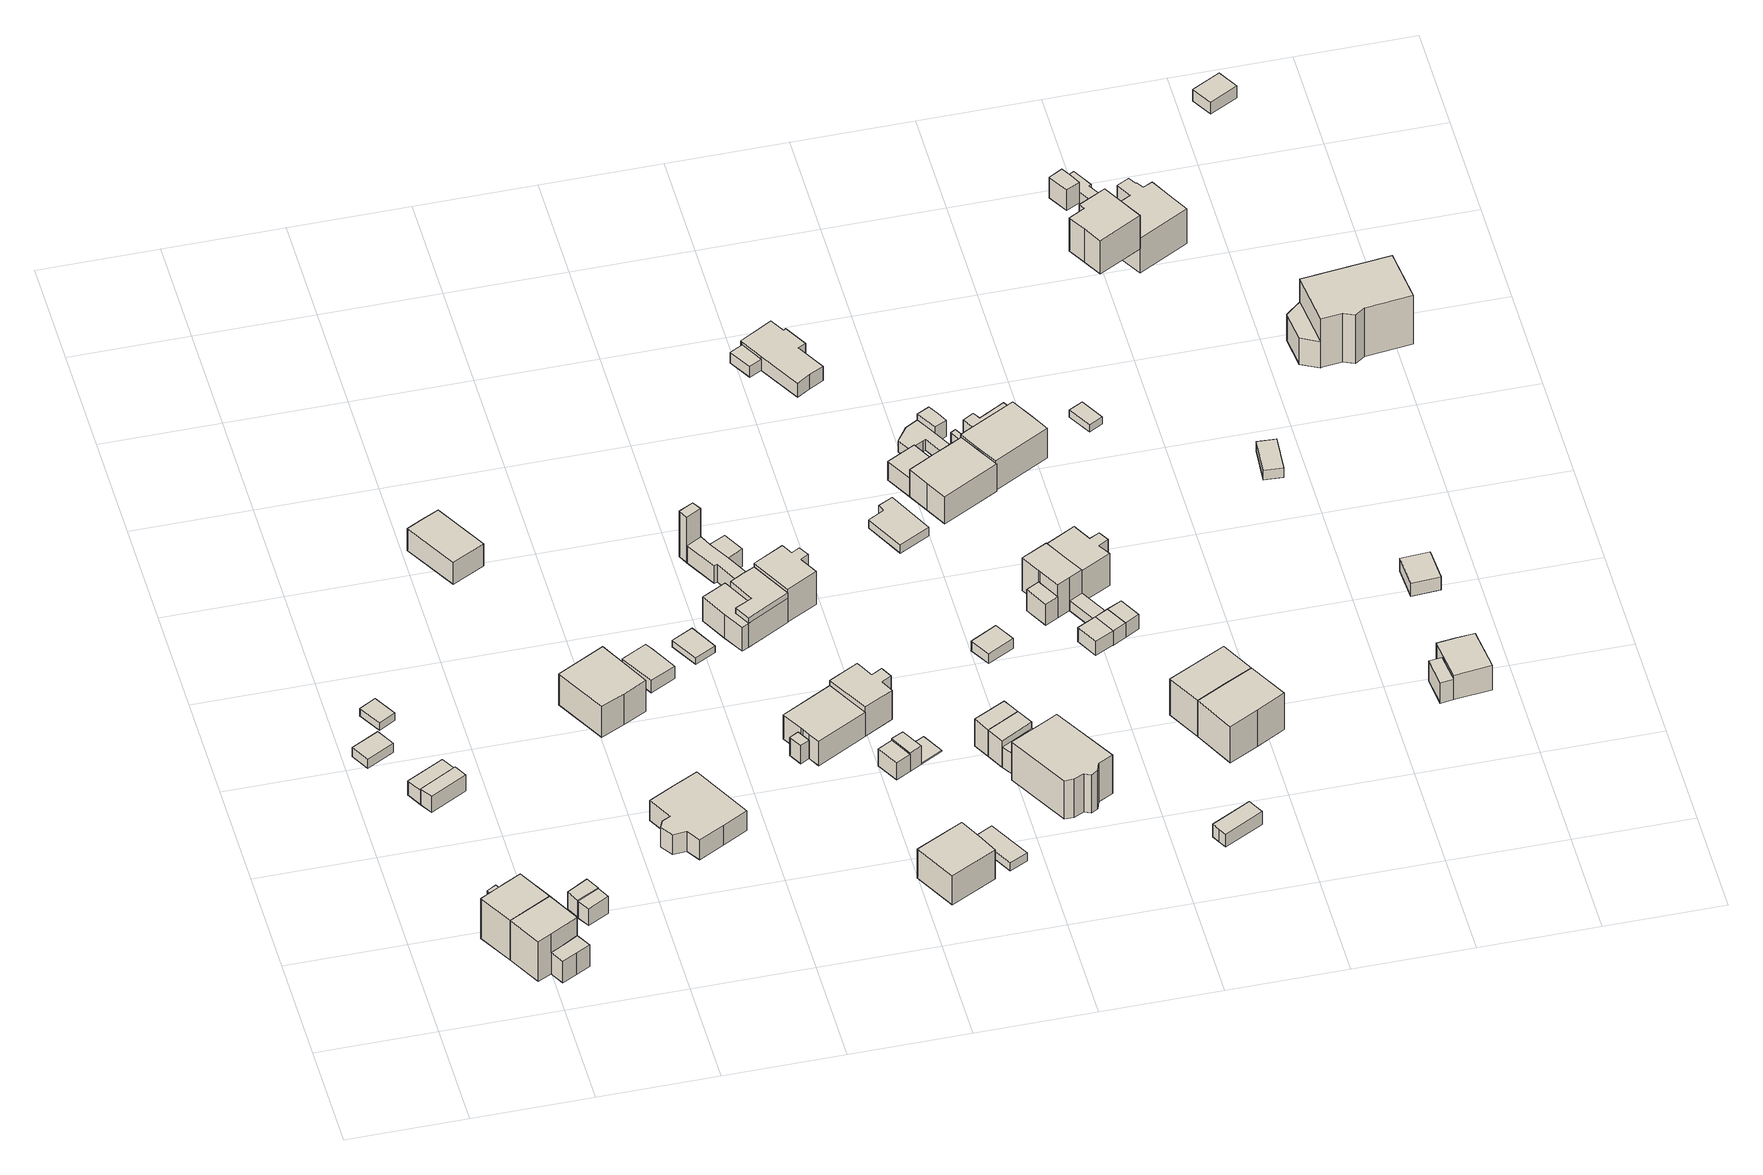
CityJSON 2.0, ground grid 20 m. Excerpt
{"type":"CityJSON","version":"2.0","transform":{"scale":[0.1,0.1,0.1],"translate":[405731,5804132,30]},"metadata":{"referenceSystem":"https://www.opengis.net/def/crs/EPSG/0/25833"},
"CityObjects":{
"building1":{"type":"Building","attributes":{"Gemeindeschluessel":"11000009","function":"31001_1010"},"address":[{"country":"Germany","locality":"Berlin","thoroughfareNumber":"16","thoroughfareName":"Grünauer Weg"}],"children":["building1-1","building1-2"]},
"building1-1":{"type":"BuildingPart","attributes":{"BezugspunktDach":"2200","measuredHeight":10.13,"storeysAboveGround":2},"parents":["building1"],"geometry":[{"type":"MultiSurface","lod":"1","boundaries":[[[0,1,2,3,4,5,6]],[[7,8,9,10,11,12,13]],[[7,13,6,5]],[[14,15,5,4]],[[9,8,4,3]],[[10,9,3,2]],[[11,10,2,1]],[[12,11,1,0]],[[13,12,0,6]],[[8,7,15,14]]]}]},
"building1-2":{"type":"BuildingPart","attributes":{"BezugspunktDach":"2200","measuredHeight":6.96,"storeysAboveGround":2},"parents":["building1"],"geometry":[{"type":"MultiSurface","lod":"1","boundaries":[[[15,14,16,17]],[[18,8,7,19]],[[18,19,17,16]],[[8,18,16,14]],[[19,7,15,17]],[[20,7,8,14,15]]]}]},
"building2":{"type":"Building","attributes":{"Gemeindeschluessel":"11000009","function":"31001_1010"},"address":[{"country":"Germany","locality":"Berlin","thoroughfareNumber":"15","thoroughfareName":"Grünauer Weg"}],"children":["building2-1","building2-2"]},
"building2-1":{"type":"BuildingPart","attributes":{"BezugspunktDach":"2200","measuredHeight":10.13,"storeysAboveGround":2},"parents":["building2"],"geometry":[{"type":"MultiSurface","lod":"1","boundaries":[[[21,22,23,2,0]],[[10,24,25,26,12]],[[10,12,0,2]],[[24,10,2,23]],[[27,28,29,25,24,23,22],[24,29,28,30]],[[26,25,22,21]],[[12,26,21,0]],[[25,29,28,27]],[[28,29,24,30]]]}]},
"building2-2":{"type":"BuildingPart","attributes":{"BezugspunktDach":"2200","measuredHeight":5.3,"storeysAboveGround":2},"parents":["building2"],"geometry":[{"type":"Solid","lod":"1","boundaries":[[[[31,32,33,30,28,27]],[[29,24,34,35,36,25]],[[34,24,30,33]],[[35,34,33,32]],[[36,35,32,31]],[[25,36,31,27]],[[29,25,27,28]],[[24,29,28,30]]]]}]},
"building3":{"type":"Building","attributes":{"Gemeindeschluessel":"11000009","BezugspunktDach":"2200","function":"31001_2000","measuredHeight":1.9,"storeysAboveGround":1},"address":[{"country":"Germany","locality":"Berlin","thoroughfareNumber":"18 (3)","thoroughfareName":"Grünauer Weg"}],"geometry":[{"type":"Solid","lod":"1","boundaries":[[[[37,38,39,40]],[[41,42,43,44]],[[41,44,40,39]],[[42,41,39,38]],[[43,42,38,37]],[[44,43,37,40]]]]}]},
"building4":{"type":"Building","attributes":{"Gemeindeschluessel":"11000009","BezugspunktDach":"2200","function":"31001_2000","measuredHeight":3.5,"storeysAboveGround":1},"address":[{"country":"Germany","locality":"Berlin","thoroughfareNumber":"18 (2)","thoroughfareName":"Grünauer Weg"}],"geometry":[{"type":"Solid","lod":"1","boundaries":[[[[45,46,47,48]],[[49,50,51,52]],[[49,52,48,47]],[[50,49,47,46]],[[51,50,46,45]],[[52,51,45,48]]]]}]},
"building5":{"type":"Building","attributes":{"Gemeindeschluessel":"11000009","BezugspunktDach":"2200","function":"31001_2000","measuredHeight":4.53,"storeysAboveGround":1},"address":[{"country":"Germany","locality":"Berlin","thoroughfareNumber":"17 (1)","thoroughfareName":"Grünauer Weg"}],"geometry":[{"type":"Solid","lod":"1","boundaries":[[[[53,54,55,56]],[[50,57,58,51]],[[50,51,56,55]],[[57,50,55,54]],[[58,57,54,53]],[[51,58,53,56]]]]}]},
"building6":{"type":"Building","attributes":{"Gemeindeschluessel":"11000009","BezugspunktDach":"2200","function":"31001_2000","measuredHeight":1.69,"storeysAboveGround":1},"address":[{"country":"Germany","locality":"Berlin","thoroughfareNumber":"19 (2)","thoroughfareName":"Grünauer Weg"}],"geometry":[{"type":"Solid","lod":"1","boundaries":[[[[59,60,61,62]],[[63,64,65,66]],[[63,66,62,61]],[[64,63,61,60]],[[65,64,60,59]],[[66,65,59,62]]]]}]},
"building7":{"type":"Building","attributes":{"Gemeindeschluessel":"11000009","BezugspunktDach":"2200","function":"31001_2000","measuredHeight":4.82,"storeysAboveGround":1},"address":[{"country":"Germany","locality":"Berlin","thoroughfareNumber":"16 (1)","thoroughfareName":"Grünauer Weg"}],"geometry":[{"type":"Solid","lod":"1","boundaries":[[[[67,68,69,70]],[[71,72,73,74]],[[71,74,70,69]],[[72,71,69,68]],[[73,72,68,67]],[[74,73,67,70]]]]}]},
"building8":{"type":"Building","attributes":{"Gemeindeschluessel":"11000009","BezugspunktDach":"2200","function":"31001_2000","measuredHeight":4.68,"storeysAboveGround":1},"address":[{"country":"Germany","locality":"Berlin","thoroughfareNumber":"15 (1)","thoroughfareName":"Grünauer Weg"}],"geometry":[{"type":"Solid","lod":"1","boundaries":[[[[75,76,77,78]],[[79,80,81,82]],[[79,82,78,77]],[[80,79,77,76]],[[81,80,76,75]],[[82,81,75,78]]]]}]},
"building9":{"type":"Building","attributes":{"Gemeindeschluessel":"11000009","BezugspunktDach":"2200","function":"31001_1010","measuredHeight":5.63,"storeysAboveGround":1},"address":[{"country":"Germany","locality":"Berlin","thoroughfareNumber":"20 (2)","thoroughfareName":"Grünauer Weg"}],"geometry":[{"type":"Solid","lod":"1","boundaries":[[[[83,84,85,86,87]],[[88,89,90,91,92]],[[88,92,87,86]],[[89,88,86,85]],[[90,89,85,84]],[[91,90,84,83]],[[92,91,83,87]]]]}]},
"building10":{"type":"Building","attributes":{"Gemeindeschluessel":"11000009","BezugspunktDach":"2200","function":"31001_1010","measuredHeight":7.52,"storeysAboveGround":1},"address":[{"country":"Germany","locality":"Berlin","thoroughfareNumber":"1","thoroughfareName":"Fliederweg"}],"geometry":[{"type":"Solid","lod":"1","boundaries":[[[[93,94,95,96,97,98,99,100,101,102,103]],[[104,105,106,107,108,109,110,111,112,113,114]],[[104,114,103,102]],[[105,104,102,101]],[[106,105,101,100]],[[107,106,100,99]],[[108,107,99,98]],[[109,108,98,97]],[[110,109,97,96]],[[111,110,96,95]],[[112,111,95,94]],[[113,112,94,93]],[[114,113,93,103]]]]}]},
"building11":{"type":"Building","attributes":{"Gemeindeschluessel":"11000009","BezugspunktDach":"2200","function":"31001_1010","measuredHeight":8.74,"storeysAboveGround":1},"address":[{"country":"Germany","locality":"Berlin","thoroughfareNumber":"11","thoroughfareName":"Fliederweg"}],"geometry":[{"type":"Solid","lod":"1","boundaries":[[[[115,116,117,118,119]],[[120,121,122,123,124]],[[120,124,119,118]],[[121,120,118,117]],[[122,121,117,116]],[[123,122,116,115]],[[124,123,115,119]]]]}]},
"building12":{"type":"Building","attributes":{"Gemeindeschluessel":"11000009","BezugspunktDach":"2200","function":"31001_2463","measuredHeight":2.56,"storeysAboveGround":1},"address":[{"country":"Germany","locality":"Berlin","thoroughfareNumber":"11 (1)","thoroughfareName":"Fliederweg"}],"geometry":[{"type":"Solid","lod":"1","boundaries":[[[[125,126,127,128,129]],[[130,131,132,133,134]],[[130,134,129,128]],[[131,130,128,127]],[[132,131,127,126]],[[133,132,126,125]],[[134,133,125,129]]]]}]},
"building13":{"type":"Building","attributes":{"Gemeindeschluessel":"11000009","BezugspunktDach":"2200","function":"31001_2000","measuredHeight":1.45,"storeysAboveGround":1},"address":[{"country":"Germany","locality":"Berlin","thoroughfareNumber":"10 (2)","thoroughfareName":"Fliederweg"}],"geometry":[{"type":"Solid","lod":"1","boundaries":[[[[135,136,137,138]],[[139,140,141,142]],[[139,142,138,137]],[[140,139,137,136]],[[141,140,136,135]],[[142,141,135,138]]]]}]},
"building14":{"type":"Building","attributes":{"Gemeindeschluessel":"11000009","BezugspunktDach":"2200","function":"51009_1610","measuredHeight":3.87,"storeysAboveGround":0},"address":[{"country":"Germany","locality":"Berlin"}],"geometry":[{"type":"Solid","lod":"1","boundaries":[[[[143,144,145,146]],[[147,148,149,150]],[[147,150,146,145]],[[148,147,145,144]],[[149,148,144,143]],[[150,149,143,146]]]]}]},
"building15":{"type":"Building","attributes":{"Gemeindeschluessel":"11000009","BezugspunktDach":"2200","function":"31001_1010","measuredHeight":6.54,"storeysAboveGround":1},"address":[{"country":"Germany","locality":"Berlin","thoroughfareNumber":"1A","thoroughfareName":"Fliederweg"}],"geometry":[{"type":"Solid","lod":"1","boundaries":[[[[151,152,153,154,155,156,157,158]],[[159,160,161,162,148,163,164,165]],[[159,165,158,157]],[[160,159,157,156]],[[161,160,156,155]],[[162,161,155,154]],[[148,162,154,153]],[[163,148,153,152]],[[164,163,152,151]],[[165,164,151,158]]]]}]},
"building16":{"type":"Building","attributes":{"Gemeindeschluessel":"11000009","BezugspunktDach":"2200","function":"31001_1010","measuredHeight":8.5,"storeysAboveGround":1},"address":[{"country":"Germany","locality":"Berlin","thoroughfareNumber":"1B","thoroughfareName":"Fliederweg"}],"geometry":[{"type":"Solid","lod":"1","boundaries":[[[[166,167,168,169,170]],[[171,172,173,174,175]],[[171,175,170,169]],[[172,171,169,168]],[[173,172,168,167]],[[174,173,167,166]],[[175,174,166,170]]]]}]},
"building17":{"type":"Building","attributes":{"Gemeindeschluessel":"11000009","BezugspunktDach":"2200","function":"51009_1610","measuredHeight":8.78,"storeysAboveGround":0},"address":[{"country":"Germany","locality":"Berlin"}],"geometry":[{"type":"Solid","lod":"1","boundaries":[[[[176,177,178,179,180,181,182,183,184,185]],[[186,187,188,189,190,191,192,193,194,195]],[[186,195,185,184]],[[187,186,184,183]],[[188,187,183,182]],[[189,188,182,181]],[[190,189,181,180]],[[191,190,180,179]],[[192,191,179,178]],[[193,192,178,177]],[[194,193,177,176]],[[195,194,176,185]]]]}]},
"building18":{"type":"Building","attributes":{"Gemeindeschluessel":"11000009","BezugspunktDach":"2200","function":"51009_1610","measuredHeight":9.67,"storeysAboveGround":0},"address":[{"country":"Germany","locality":"Berlin"}],"geometry":[{"type":"Solid","lod":"1","boundaries":[[[[196,197,198,199]],[[200,201,202,203]],[[200,203,199,198]],[[201,200,198,197]],[[202,201,197,196]],[[203,202,196,199]]]]}]},
"building19":{"type":"Building","attributes":{"Gemeindeschluessel":"11000009","BezugspunktDach":"2200","function":"31001_2000","measuredHeight":3.7,"storeysAboveGround":1},"address":[{"country":"Germany","locality":"Berlin","thoroughfareNumber":"10 (1)","thoroughfareName":"Fliederweg"}],"geometry":[{"type":"Solid","lod":"1","boundaries":[[[[204,205,206,207,208,209,210,211]],[[201,212,213,214,215,216,217,202]],[[201,202,211,210]],[[212,201,210,209]],[[213,212,209,208]],[[214,213,208,207]],[[215,214,207,206]],[[216,215,206,205]],[[217,216,205,204]],[[202,217,204,211]]]]}]},
"building20":{"type":"Building","attributes":{"Gemeindeschluessel":"11000009","BezugspunktDach":"2200","function":"31001_1010","measuredHeight":9.62,"storeysAboveGround":1},"address":[{"country":"Germany","locality":"Berlin","thoroughfareNumber":"10","thoroughfareName":"Fliederweg"}],"geometry":[{"type":"Solid","lod":"1","boundaries":[[[[218,219,220,221,222,223,224]],[[225,226,227,228,229,230,231]],[[225,231,224,223]],[[226,225,223,222]],[[227,226,222,221]],[[228,227,221,220]],[[229,228,220,219]],[[230,229,219,218]],[[231,230,218,224]]]]}]},
"building21":{"type":"Building","attributes":{"Gemeindeschluessel":"11000009","BezugspunktDach":"2200","function":"31001_2000","measuredHeight":4.81,"storeysAboveGround":1},"address":[{"country":"Germany","locality":"Berlin","thoroughfareNumber":"1A (1)","thoroughfareName":"Fliederweg"}],"geometry":[{"type":"Solid","lod":"1","boundaries":[[[[232,233,234,235]],[[236,237,238,239]],[[236,239,235,234]],[[237,236,234,233]],[[238,237,233,232]],[[239,238,232,235]]]]}]},
"building22":{"type":"Building","attributes":{"Gemeindeschluessel":"11000009","BezugspunktDach":"2200","function":"31001_2000","measuredHeight":3.65,"storeysAboveGround":1},"address":[{"country":"Germany","locality":"Berlin","thoroughfareNumber":"9 (1)","thoroughfareName":"Fliederweg"}],"geometry":[{"type":"Solid","lod":"1","boundaries":[[[[208,240,241,209]],[[242,243,213,212]],[[242,212,209,241]],[[243,242,241,240]],[[213,243,240,208]],[[212,213,208,209]]]]}]},
"building23":{"type":"Building","attributes":{"Gemeindeschluessel":"11000009","BezugspunktDach":"2200","function":"31001_1010","measuredHeight":9.64,"storeysAboveGround":2},"address":[{"country":"Germany","locality":"Berlin","thoroughfareNumber":"2","thoroughfareName":"Fliederweg"}],"geometry":[{"type":"Solid","lod":"1","boundaries":[[[[244,245,246,247,248,249,250,251]],[[252,253,254,255,256,257,258,259]],[[252,259,251,250]],[[253,252,250,249]],[[254,253,249,248]],[[255,254,248,247]],[[256,255,247,246]],[[257,256,246,245]],[[258,257,245,244]],[[259,258,244,251]]]]}]},
"building24":{"type":"Building","attributes":{"Gemeindeschluessel":"11000009","BezugspunktDach":"2200","function":"31001_2000","measuredHeight":3.97,"storeysAboveGround":1},"address":[{"country":"Germany","locality":"Berlin","thoroughfareNumber":"2 (2)","thoroughfareName":"Fliederweg"}],"geometry":[{"type":"Solid","lod":"1","boundaries":[[[[260,261,262,263]],[[264,265,237,236]],[[264,236,263,262]],[[265,264,262,261]],[[237,265,261,260]],[[236,237,260,263]]]]}]},
"building25":{"type":"Building","attributes":{"Gemeindeschluessel":"11000009","BezugspunktDach":"2200","function":"31001_1010","measuredHeight":9.83,"storeysAboveGround":1},"address":[{"country":"Germany","locality":"Berlin","thoroughfareNumber":"9","thoroughfareName":"Fliederweg"}],"geometry":[{"type":"Solid","lod":"1","boundaries":[[[[266,267,268,269,270,271,272,273]],[[274,275,276,277,278,279,229,228]],[[274,228,273,272]],[[275,274,272,271]],[[276,275,271,270]],[[277,276,270,269]],[[278,277,269,268]],[[279,278,268,267]],[[229,279,267,266]],[[228,229,266,273]]]]}]},
"building26":{"type":"Building","attributes":{"Gemeindeschluessel":"11000009","BezugspunktDach":"2200","function":"31001_2000","measuredHeight":1.71,"storeysAboveGround":1},"address":[{"country":"Germany","locality":"Berlin","thoroughfareNumber":"1B (1)","thoroughfareName":"Fliederweg"}],"geometry":[{"type":"Solid","lod":"1","boundaries":[[[[280,281,282,283]],[[284,285,286,287]],[[284,287,283,282]],[[285,284,282,281]],[[286,285,281,280]],[[287,286,280,283]]]]}]},
"building27":{"type":"Building","attributes":{"Gemeindeschluessel":"11000009","BezugspunktDach":"2200","function":"51009_1610","measuredHeight":0.15,"storeysAboveGround":0},"address":[{"country":"Germany","locality":"Berlin"}],"geometry":[{"type":"Solid","lod":"1","boundaries":[[[[288,289,290,291]],[[292,293,265,264]],[[292,264,291,290]],[[293,292,290,289]],[[265,293,289,288]],[[264,265,288,291]]]]}]},
"building28":{"type":"Building","attributes":{"Gemeindeschluessel":"11000009","BezugspunktDach":"2200","function":"31001_2463","measuredHeight":6.9,"storeysAboveGround":1},"address":[{"country":"Germany","locality":"Berlin","thoroughfareNumber":"2 (1)","thoroughfareName":"Fliederweg"}],"geometry":[{"type":"Solid","lod":"1","boundaries":[[[[294,295,296,297,298]],[[299,300,301,302,303]],[[299,303,298,297]],[[300,299,297,296]],[[301,300,296,295]],[[302,301,295,294]],[[303,302,294,298]]]]}]},
"building29":{"type":"Building","attributes":{"Gemeindeschluessel":"11000009","BezugspunktDach":"2200","function":"31001_2463","measuredHeight":6.97,"storeysAboveGround":1},"address":[{"country":"Germany","locality":"Berlin","thoroughfareNumber":"2A (1)","thoroughfareName":"Fliederweg"}],"geometry":[{"type":"Solid","lod":"1","boundaries":[[[[304,305,295,306,294]],[[307,301,308,309,302]],[[307,302,294,306]],[[301,307,306,295]],[[308,301,295,305]],[[309,308,305,304]],[[302,309,304,294]]]]}]},
"building30":{"type":"Building","attributes":{"Gemeindeschluessel":"11000009","BezugspunktDach":"2200","function":"51009_1610","measuredHeight":4.47,"storeysAboveGround":0},"address":[{"country":"Germany","locality":"Berlin"}],"geometry":[{"type":"Solid","lod":"1","boundaries":[[[[310,311,312,313]],[[308,314,315,309]],[[308,309,313,312]],[[314,308,312,311]],[[315,314,311,310]],[[309,315,310,313]]]]}]},
"building31":{"type":"Building","attributes":{"Gemeindeschluessel":"11000009","BezugspunktDach":"2200","function":"31001_1010","measuredHeight":8.27,"storeysAboveGround":2},"address":[{"country":"Germany","locality":"Berlin","thoroughfareNumber":"2A","thoroughfareName":"Fliederweg"}],"geometry":[{"type":"Solid","lod":"1","boundaries":[[[[316,317,318,319,320,321,322,323,324,325,326]],[[327,328,329,330,331,332,333,334,335,336,337]],[[327,337,326,325]],[[328,327,325,324]],[[329,328,324,323]],[[330,329,323,322]],[[331,330,322,321]],[[332,331,321,320]],[[333,332,320,319]],[[334,333,319,318]],[[335,334,318,317]],[[336,335,317,316]],[[337,336,316,326]]]]}]},
"building32":{"type":"Building","attributes":{"Gemeindeschluessel":"11000009","BezugspunktDach":"2200","function":"51009_1610","measuredHeight":2.79,"storeysAboveGround":0},"address":[{"country":"Germany","locality":"Berlin"}],"geometry":[{"type":"Solid","lod":"1","boundaries":[[[[338,339,340,341]],[[342,343,344,345]],[[342,345,341,340]],[[343,342,340,339]],[[344,343,339,338]],[[345,344,338,341]]]]}]},
"building33":{"type":"Building","attributes":{"Gemeindeschluessel":"11000009","BezugspunktDach":"2200","function":"31001_2000","measuredHeight":2.13,"storeysAboveGround":1},"address":[{"country":"Germany","locality":"Berlin","thoroughfareNumber":"3 (2)","thoroughfareName":"Fliederweg"}],"geometry":[{"type":"Solid","lod":"1","boundaries":[[[[346,347,348,349]],[[350,351,352,353]],[[350,353,349,348]],[[351,350,348,347]],[[352,351,347,346]],[[353,352,346,349]]]]}]},
"building34":{"type":"Building","attributes":{"Gemeindeschluessel":"11000009","BezugspunktDach":"2200","function":"31001_2463","measuredHeight":1.78,"storeysAboveGround":1},"address":[{"country":"Germany","locality":"Berlin","thoroughfareNumber":"8 (2)","thoroughfareName":"Fliederweg"}],"geometry":[{"type":"Solid","lod":"1","boundaries":[[[[354,355,356,357,358,359]],[[360,361,362,363,364,365]],[[360,365,359,358]],[[361,360,358,357]],[[362,361,357,356]],[[363,362,356,355]],[[364,363,355,354]],[[365,364,354,359]]]]}]},
"building35":{"type":"Building","attributes":{"Gemeindeschluessel":"11000009","BezugspunktDach":"2200","function":"31001_1310","measuredHeight":3.41,"storeysAboveGround":1},"address":[{"country":"Germany","locality":"Berlin","thoroughfareNumber":"8 (3)","thoroughfareName":"Fliederweg"}],"geometry":[{"type":"Solid","lod":"1","boundaries":[[[[366,367,368,369,370,371,372,373,374,375,376,377]],[[378,379,380,381,382,383,384,385,386,387,388,389]],[[378,389,377,376]],[[379,378,376,375]],[[380,379,375,374]],[[381,380,374,373]],[[382,381,373,372]],[[383,382,372,371]],[[384,383,371,370]],[[385,384,370,369]],[[386,385,369,368]],[[387,386,368,367]],[[388,387,367,366]],[[389,388,366,377]]]]}]},
"building36":{"type":"Building","attributes":{"Gemeindeschluessel":"11000009","BezugspunktDach":"2200","function":"31001_2000","measuredHeight":5.27,"storeysAboveGround":1},"address":[{"country":"Germany","locality":"Berlin","thoroughfareNumber":"3 (1)","thoroughfareName":"Fliederweg"}],"geometry":[{"type":"Solid","lod":"1","boundaries":[[[[390,391,392,393]],[[394,395,396,397]],[[394,397,393,392]],[[395,394,392,391]],[[396,395,391,390]],[[397,396,390,393]]]]}]},
"building37":{"type":"Building","attributes":{"Gemeindeschluessel":"11000009","function":"31001_1010"},"address":[{"country":"Germany","locality":"Berlin","thoroughfareNumber":"8","thoroughfareName":"Fliederweg"}],"children":["building37-1","building37-2"]},
"building37-1":{"type":"BuildingPart","attributes":{"BezugspunktDach":"2200","measuredHeight":7.62,"storeysAboveGround":1},"parents":["building37"],"geometry":[{"type":"MultiSurface","lod":"1","boundaries":[[[398,399,400,401,402,403,404,405,406]],[[407,408,409,410,411,412,413,414,415]],[[416,417,406,405]],[[408,407,405,404]],[[409,408,404,403]],[[410,409,403,402]],[[411,410,402,401]],[[412,411,401,400]],[[413,412,400,399]],[[414,413,399,398]],[[415,414,398,406]],[[407,415,417,416]]]}]},
"building37-2":{"type":"BuildingPart","attributes":{"BezugspunktDach":"2200","measuredHeight":3.98,"storeysAboveGround":1},"parents":["building37"],"geometry":[{"type":"Solid","lod":"1","boundaries":[[[[417,416,418,419]],[[420,407,415,421]],[[420,421,419,418]],[[407,420,418,416]],[[421,415,417,419]],[[416,417,415,407]]]]}]},
"building38":{"type":"Building","attributes":{"Gemeindeschluessel":"11000009","BezugspunktDach":"2200","function":"31001_1312","measuredHeight":3.2,"storeysAboveGround":1},"address":[{"country":"Germany","locality":"Berlin","thoroughfareNumber":"107","thoroughfareName":"Grünauer Weg"}],"geometry":[{"type":"Solid","lod":"1","boundaries":[[[[422,423,424,425,426,427]],[[428,429,430,431,432,433]],[[428,433,427,426]],[[429,428,426,425]],[[430,429,425,424]],[[431,430,424,423]],[[432,431,423,422]],[[433,432,422,427]]]]}]},
"building39":{"type":"Building","attributes":{"Gemeindeschluessel":"11000009","BezugspunktDach":"2200","function":"31001_2000","measuredHeight":2.28,"storeysAboveGround":1},"address":[{"country":"Germany","locality":"Berlin","thoroughfareNumber":"8 (1)","thoroughfareName":"Fliederweg"}],"geometry":[{"type":"Solid","lod":"1","boundaries":[[[[434,435,436,437,438,439,440,441,442,443,444]],[[445,446,447,448,449,450,451,452,453,454,455]],[[445,455,444,443]],[[446,445,443,442]],[[447,446,442,441]],[[448,447,441,440]],[[449,448,440,439]],[[450,449,439,438]],[[451,450,438,437]],[[452,451,437,436]],[[453,452,436,435]],[[454,453,435,434]],[[455,454,434,444]]]]}]},
"building40":{"type":"Building","attributes":{"Gemeindeschluessel":"11000009","BezugspunktDach":"2200","function":"31001_1010","measuredHeight":8.4,"storeysAboveGround":1},"address":[{"country":"Germany","locality":"Berlin","thoroughfareNumber":"3","thoroughfareName":"Fliederweg"}],"geometry":[{"type":"Solid","lod":"1","boundaries":[[[[456,457,458,459,460,461,462,463]],[[464,465,466,467,395,468,394,469]],[[464,469,463,462]],[[465,464,462,461]],[[466,465,461,460]],[[467,466,460,459]],[[395,467,459,458]],[[468,395,458,457]],[[394,468,457,456]],[[469,394,456,463]]]]}]},
"building41":{"type":"Building","attributes":{"Gemeindeschluessel":"11000009","BezugspunktDach":"2200","function":"51009_1610","measuredHeight":2.99,"storeysAboveGround":0},"address":[{"country":"Germany","locality":"Berlin"}],"geometry":[{"type":"Solid","lod":"1","boundaries":[[[[470,471,472,473]],[[474,475,476,477]],[[474,477,473,472]],[[475,474,472,471]],[[476,475,471,470]],[[477,476,470,473]]]]}]},
"building42":{"type":"Building","attributes":{"Gemeindeschluessel":"11000009","BezugspunktDach":"2200","function":"31001_2000","measuredHeight":4.13,"storeysAboveGround":1},"address":[{"country":"Germany","locality":"Berlin","thoroughfareNumber":"7 (2)","thoroughfareName":"Fliederweg"}],"geometry":[{"type":"Solid","lod":"1","boundaries":[[[[478,479,480,481,482]],[[483,484,485,486,487]],[[483,487,482,481]],[[484,483,481,480]],[[485,484,480,479]],[[486,485,479,478]],[[487,486,478,482]]]]}]},
"building43":{"type":"Building","attributes":{"Gemeindeschluessel":"11000009","BezugspunktDach":"2200","function":"51009_1610","measuredHeight":3.27,"storeysAboveGround":0},"address":[{"country":"Germany","locality":"Berlin"}],"geometry":[{"type":"Solid","lod":"1","boundaries":[[[[488,489,490,491]],[[492,493,494,495]],[[492,495,491,490]],[[493,492,490,489]],[[494,493,489,488]],[[495,494,488,491]]]]}]},
"building44":{"type":"Building","attributes":{"Gemeindeschluessel":"11000009","BezugspunktDach":"2200","function":"31001_2000","measuredHeight":4.98,"storeysAboveGround":1},"address":[{"country":"Germany","locality":"Berlin","thoroughfareNumber":"7 (1)","thoroughfareName":"Fliederweg"}],"geometry":[{"type":"Solid","lod":"1","boundaries":[[[[496,497,498,499]],[[500,501,449,448]],[[500,448,499,498]],[[501,500,498,497]],[[449,501,497,496]],[[448,449,496,499]]]]}]},
"building45":{"type":"Building","attributes":{"Gemeindeschluessel":"11000009","BezugspunktDach":"2200","function":"31001_2000","measuredHeight":3.06,"storeysAboveGround":1},"address":[{"country":"Germany","locality":"Berlin","thoroughfareNumber":"3 (3)","thoroughfareName":"Fliederweg"}],"geometry":[{"type":"Solid","lod":"1","boundaries":[[[[471,502,503,472]],[[504,505,506,507]],[[504,507,472,503]],[[505,504,503,502]],[[506,505,502,471]],[[507,506,471,472]]]]}]},
"building46":{"type":"Building","attributes":{"Gemeindeschluessel":"11000009","BezugspunktDach":"2200","function":"31001_1010","measuredHeight":9.6,"storeysAboveGround":1},"address":[{"country":"Germany","locality":"Berlin","thoroughfareNumber":"3C","thoroughfareName":"Fliederweg"}],"geometry":[{"type":"Solid","lod":"1","boundaries":[[[[508,509,510,511,512,513,514,515]],[[516,517,518,519,520,521,466,464]],[[516,464,515,514]],[[517,516,514,513]],[[518,517,513,512]],[[519,518,512,511]],[[520,519,511,510]],[[521,520,510,509]],[[466,521,509,508]],[[464,466,508,515]]]]}]},
"building47":{"type":"Building","attributes":{"Gemeindeschluessel":"11000009","BezugspunktDach":"2200","function":"31001_2000","measuredHeight":3.08,"storeysAboveGround":1},"address":[{"country":"Germany","locality":"Berlin","thoroughfareNumber":"4 (1)","thoroughfareName":"Fliederweg"}],"geometry":[{"type":"Solid","lod":"1","boundaries":[[[[502,522,523,503]],[[524,525,505,504]],[[524,504,503,523]],[[525,524,523,522]],[[505,525,522,502]],[[504,505,502,503]]]]}]},
"building48":{"type":"Building","attributes":{"Gemeindeschluessel":"11000009","BezugspunktDach":"2200","function":"31001_1010","measuredHeight":10.96,"storeysAboveGround":2},"address":[{"country":"Germany","locality":"Berlin","thoroughfareNumber":"3A","thoroughfareName":"Fliederweg"}],"geometry":[{"type":"Solid","lod":"1","boundaries":[[[[526,527,528,529,530]],[[531,532,533,534,535]],[[531,535,530,529]],[[532,531,529,528]],[[533,532,528,527]],[[534,533,527,526]],[[535,534,526,530]]]]}]},
"building49":{"type":"Building","attributes":{"Gemeindeschluessel":"11000009","function":"31001_1010"},"address":[{"country":"Germany","locality":"Berlin","thoroughfareNumber":"7","thoroughfareName":"Fliederweg"}],"children":["building49-1","building49-2"]},
"building49-1":{"type":"BuildingPart","attributes":{"BezugspunktDach":"2200","measuredHeight":7.97,"storeysAboveGround":1},"parents":["building49"],"geometry":[{"type":"Solid","lod":"1","boundaries":[[[[536,537,538,539,540,541,542,543,544]],[[545,546,547,548,549,411,550,409,551]],[[545,551,544,543]],[[546,545,543,542]],[[547,546,542,541],[547,552,553,546]],[[548,547,541,540]],[[549,548,540,539]],[[411,549,539,538]],[[550,411,538,537]],[[409,550,537,536]],[[551,409,536,544]],[[552,547,546,553]]]]}]},
"building49-2":{"type":"BuildingPart","attributes":{"BezugspunktDach":"2200","measuredHeight":4.6,"storeysAboveGround":1},"parents":["building49"],"geometry":[{"type":"Solid","lod":"1","boundaries":[[[[553,552,554,555,556,557]],[[558,559,560,547,546,561]],[[558,561,557,556]],[[559,558,556,555]],[[560,559,555,554]],[[547,560,554,552]],[[561,546,553,557]],[[546,547,552,553]]]]}]},
"building50":{"type":"Building","attributes":{"Gemeindeschluessel":"11000009","BezugspunktDach":"2200","function":"31001_1010","measuredHeight":11.02,"storeysAboveGround":2},"address":[{"country":"Germany","locality":"Berlin","thoroughfareNumber":"3B","thoroughfareName":"Fliederweg"}],"geometry":[{"type":"Solid","lod":"1","boundaries":[[[[562,563,564,528,526]],[[532,565,566,567,534]],[[532,534,526,528]],[[565,532,528,564]],[[566,565,564,563]],[[567,566,563,562]],[[534,567,562,526]]]]}]},
"building51":{"type":"Building","attributes":{"Gemeindeschluessel":"11000009","BezugspunktDach":"2200","function":"31001_2000","measuredHeight":1.49,"storeysAboveGround":1},"address":[{"country":"Germany","locality":"Berlin","thoroughfareNumber":"7 (3)","thoroughfareName":"Fliederweg"}],"geometry":[{"type":"Solid","lod":"1","boundaries":[[[[568,569,570,571]],[[572,573,574,575]],[[572,575,571,570]],[[573,572,570,569]],[[574,573,569,568]],[[575,574,568,571]]]]}]},
"building52":{"type":"Building","attributes":{"Gemeindeschluessel":"11000009","BezugspunktDach":"2200","function":"31001_2000","measuredHeight":1.96,"storeysAboveGround":1},"address":[{"country":"Germany","locality":"Berlin","thoroughfareNumber":"2 (1)","thoroughfareName":"Elstergrund"}],"geometry":[{"type":"Solid","lod":"1","boundaries":[[[[576,577,578,579]],[[580,581,582,583]],[[580,583,579,578]],[[581,580,578,577]],[[582,581,577,576]],[[583,582,576,579]]]]}]},
"building53":{"type":"Building","attributes":{"Gemeindeschluessel":"11000009","function":"31001_1010"},"address":[{"country":"Germany","locality":"Berlin","thoroughfareNumber":"4B","thoroughfareName":"Elstergrund"}],"children":["building53-1","building53-2"]},
"building53-1":{"type":"BuildingPart","attributes":{"BezugspunktDach":"2200","measuredHeight":6.07,"storeysAboveGround":1},"parents":["building53"],"geometry":[{"type":"Solid","lod":"1","boundaries":[[[[584,585,586,587,588]],[[589,590,591,592,593]],[[589,593,588,587]],[[590,589,587,586]],[[591,590,586,585]],[[592,591,585,584]],[[593,592,584,588],[594,595,596,592]],[[595,594,592,596]]]]}]},
"building53-2":{"type":"BuildingPart","attributes":{"BezugspunktDach":"2200","measuredHeight":4.34,"storeysAboveGround":1},"parents":["building53"],"geometry":[{"type":"Solid","lod":"1","boundaries":[[[[597,596,595,598]],[[594,592,599,600]],[[594,600,598,595]],[[599,592,596,597]],[[600,599,597,598]],[[594,595,596,592]]]]}]},
"building54":{"type":"Building","attributes":{"Gemeindeschluessel":"11000009","BezugspunktDach":"2200","function":"31001_1010","measuredHeight":9.06,"storeysAboveGround":1},"address":[{"country":"Germany","locality":"Berlin","thoroughfareNumber":"6","thoroughfareName":"Fliederweg"}],"geometry":[{"type":"Solid","lod":"1","boundaries":[[[[601,602,603,604,605,606,607,608]],[[609,610,611,612,613,614,615,616]],[[609,616,608,607]],[[610,609,607,606]],[[611,610,606,605]],[[612,611,605,604]],[[613,612,604,603]],[[614,613,603,602]],[[615,614,602,601]],[[616,615,601,608]]]]}]},
"building55":{"type":"Building","attributes":{"Gemeindeschluessel":"11000009","BezugspunktDach":"2200","function":"31001_2000","measuredHeight":6.32,"storeysAboveGround":1},"address":[{"country":"Germany","locality":"Berlin","thoroughfareNumber":"6 (1)","thoroughfareName":"Fliederweg"}],"geometry":[{"type":"Solid","lod":"1","boundaries":[[[[617,618,619,620,621]],[[622,623,624,625,626]],[[622,626,621,620]],[[623,622,620,619]],[[624,623,619,618]],[[625,624,618,617]],[[626,625,617,621]]]]}]},
"building56":{"type":"Building","attributes":{"Gemeindeschluessel":"11000009","BezugspunktDach":"2200","function":"31001_2000","measuredHeight":2.33,"storeysAboveGround":1},"address":[{"country":"Germany","locality":"Berlin","thoroughfareNumber":"5 (1)","thoroughfareName":"Fliederweg"}],"geometry":[{"type":"Solid","lod":"1","boundaries":[[[[627,628,629,630,631,632,633]],[[634,635,636,637,638,624,622]],[[634,622,633,632]],[[635,634,632,631]],[[636,635,631,630]],[[637,636,630,629]],[[638,637,629,628]],[[624,638,628,627]],[[622,624,627,633]]]]}]},
"building57":{"type":"Building","attributes":{"Gemeindeschluessel":"11000009","BezugspunktDach":"2200","function":"31001_1010","measuredHeight":2.69,"storeysAboveGround":1},"address":[{"country":"Germany","locality":"Berlin","thoroughfareNumber":"4A","thoroughfareName":"Elstergrund"}],"geometry":[{"type":"Solid","lod":"1","boundaries":[[[[639,640,641,642]],[[643,644,645,646]],[[643,646,642,641]],[[644,643,641,640]],[[645,644,640,639]],[[646,645,639,642]]]]}]},
"building58":{"type":"Building","attributes":{"Gemeindeschluessel":"11000009","BezugspunktDach":"2200","function":"31001_1010","measuredHeight":14.73,"storeysAboveGround":1},"address":[{"country":"Germany","locality":"Berlin","thoroughfareNumber":"5","thoroughfareName":"Fliederweg"}],"geometry":[{"type":"Solid","lod":"1","boundaries":[[[[647,648,649,650,651,652,653,654,655,656,657,658,659]],[[660,661,662,663,664,665,666,667,668,669,670,671,672]],[[660,672,659,658]],[[661,660,658,657]],[[662,661,657,656]],[[663,662,656,655]],[[664,663,655,654]],[[665,664,654,653]],[[666,665,653,652]],[[667,666,652,651]],[[668,667,651,650]],[[669,668,650,649]],[[670,669,649,648]],[[671,670,648,647]],[[672,671,647,659]]]]}]},
"building59":{"type":"Building","attributes":{"Gemeindeschluessel":"11000009","function":"31001_1010"},"address":[{"country":"Germany","locality":"Berlin","thoroughfareNumber":"4A, 4B","thoroughfareName":"Fliederweg"}],"children":["building59-1","building59-2"]},
"building59-1":{"type":"BuildingPart","attributes":{"BezugspunktDach":"2200","measuredHeight":11.35,"storeysAboveGround":2},"parents":["building59"],"geometry":[{"type":"MultiSurface","lod":"1","boundaries":[[[673,674,675,676,677,678,679]],[[680,681,682,683,684,685,686]],[[680,686,679,678]],[[681,680,678,677]],[[682,681,677,676]],[[683,682,676,675]],[[684,683,675,674]],[[685,684,674,673]],[[687,688,673,679]],[[686,685,688,687]]]}]},
"building59-2":{"type":"BuildingPart","attributes":{"BezugspunktDach":"2200","measuredHeight":5.55,"storeysAboveGround":2},"parents":["building59"],"geometry":[{"type":"MultiSurface","lod":"1","boundaries":[[[689,688,687,690]],[[691,692,693,694]],[[691,694,690,687]],[[692,691,686,685]],[[693,692,688,689]],[[694,693,689,690]],[[685,686,687,688]]]}]},
"building60":{"type":"Building","attributes":{"Gemeindeschluessel":"11000009","BezugspunktDach":"2200","function":"31001_2000","measuredHeight":2.47,"storeysAboveGround":1},"address":[{"country":"Germany","locality":"Berlin","thoroughfareNumber":"2A (1)","thoroughfareName":"Erlengrund"}],"geometry":[{"type":"Solid","lod":"1","boundaries":[[[[695,696,697,698]],[[699,700,701,702]],[[699,702,698,697]],[[700,699,697,696]],[[701,700,696,695]],[[702,701,695,698]]]]}]}
},
"vertices":[
[132,76,138],[168,95,138],[204,114,138],[172,173,138],[142,157,138],[125,148,138],[100,134,138],[125,148,53],[142,157,53],[172,173,53],[204,114,53],[168,95,53],[132,76,53],[100,134,53],[142,157,123],[125,148,123],
[133,173,123],[117,164,123],[133,173,53],[117,164,53],[125,148,111],
[163,19,138],[186,31,138],[234,58,138],[234,58,53],[186,31,53],[163,19,53],[186,31,99],[210,44,99],[210,44,53],[234,58,99],
[199,7,99],[224,20,99],[248,33,99],[248,33,53],[224,20,53],[199,7,53],
[21,545,71],[68,571,71],[51,602,71],[4,577,71],[51,602,52],[68,571,52],[21,545,52],[4,577,52],
[81,446,83],[144,481,83],[130,506,83],[67,472,83],[130,506,53],[144,481,53],[81,446,53],[67,472,53],
[93,425,87],[156,459,87],[144,481,87],[81,446,87],[156,459,53],[93,425,53],
[59,622,69],[87,638,69],[65,677,69],[37,661,69],[65,677,53],[87,638,53],[59,622,53],[37,661,53],
[256,142,91],[293,162,91],[281,185,91],[245,164,91],[281,185,55],[293,162,55],[256,142,55],[245,164,55],
[268,121,90],[304,140,90],[293,162,90],[256,142,90],[293,162,54],[304,140,54],[268,121,54],[256,142,54],
[248,915,97],[303,944,97],[253,1034,97],[225,1020,97],[197,1005,97],[225,1020,50],[253,1034,50],[303,944,50],[248,915,50],[197,1005,50],
[438,287,94],[424,280,94],[418,267,94],[432,246,94],[455,248,94],[470,225,94],[514,248,94],[556,271,94],[502,374,94],[459,352,94],[416,329,94],[459,352,52],[502,374,52],[556,271,52],[514,248,52],[470,225,52],[455,248,52],[432,246,52],[418,267,52],[424,280,52],[438,287,52],[416,329,52],
[389,528,116],[429,548,116],[469,569,116],[422,658,116],[342,615,116],[422,658,50],[469,569,50],[429,548,50],[389,528,50],[342,615,50],
[487,608,75],[530,630,75],[505,677,75],[498,689,75],[455,666,75],[498,689,49],[505,677,49],[530,630,49],[487,608,49],[455,666,49],
[569,653,63],[604,672,63],[579,719,63],[543,700,63],[579,719,49],[604,672,49],[569,653,49],[543,700,49],
[673,397,90],[688,405,90],[676,427,90],[661,419,90],[676,427,51],[688,405,51],[673,397,51],[661,419,51],
[680,422,103],[682,418,103],[688,405,103],[699,386,103],[784,432,103],[764,468,103],[745,503,103],[660,457,103],[745,503,51],[764,468,51],[784,432,51],[699,386,51],[682,418,51],[680,422,51],[660,457,51],
[825,36,112],[903,77,112],[886,113,112],[868,149,112],[787,107,112],[868,149,50],[886,113,50],[903,77,50],[825,36,50],[787,107,50],
[626,698,101],[645,664,101],[657,670,101],[729,709,101],[711,744,101],[692,778,101],[672,768,101],[649,755,101],[643,766,101],[602,744,101],[643,766,50],[649,755,50],[672,768,50],[692,778,50],[711,744,50],[729,709,50],[657,670,50],[645,664,50],[626,698,50],[602,744,50],
[609,874,149],[634,888,149],[625,903,149],[601,890,149],[625,903,52],[634,888,52],[609,874,52],[601,890,52],
[639,819,89],[644,821,89],[672,768,89],[692,778,89],[664,832,89],[644,868,89],[634,888,89],[609,874,89],[644,868,52],[664,832,52],[692,778,52],[672,768,52],[644,821,52],[639,819,52],
[657,670,113],[729,709,113],[692,778,113],[672,768,113],[649,755,113],[672,711,113],[643,696,113],[672,711,51],[649,755,51],[672,768,51],[692,778,51],[729,709,51],[657,670,51],[643,696,51],
[808,328,86],[833,341,86],[813,379,86],[788,365,86],[813,379,50],[833,341,50],[808,328,50],[788,365,50],
[690,846,89],[671,882,89],[671,882,52],[690,846,52],
[784,432,114],[833,459,114],[822,481,114],[839,490,114],[829,510,114],[811,500,114],[795,530,114],[745,503,114],[795,530,52],[811,500,52],[829,510,52],[839,490,52],[822,481,52],[833,459,52],[784,432,52],[745,503,52],
[833,341,90],[853,352,90],[833,389,90],[813,379,90],[833,389,50],[853,352,50],
[729,709,121],[781,737,121],[764,769,121],[778,777,121],[768,795,121],[754,787,121],[744,806,121],[692,778,121],[744,806,51],[754,787,51],[768,795,51],[778,777,51],[764,769,51],[781,737,51],
[930,88,67],[961,104,67],[922,176,67],[892,160,67],[922,176,50],[961,104,50],[930,88,50],[892,160,50],
[853,352,52],[891,373,52],[871,410,52],[833,389,52],[871,410,50],[891,373,50],
[958,345,107],[1012,374,107],[1005,387,107],[997,401,107],[943,373,107],[997,401,50],[1005,387,50],[1012,374,50],[958,345,50],[943,373,50],
[973,316,107],[1027,346,107],[985,359,107],[985,359,50],[1027,346,50],[973,316,50],
[989,291,94],[1041,318,94],[1027,346,94],[973,316,94],[1041,318,50],[989,291,50],
[1039,183,130],[1055,183,130],[1072,191,130],[1083,186,130],[1095,193,130],[1100,208,130],[1125,221,130],[1063,330,130],[1041,318,130],[989,291,130],[981,287,130],[989,291,48],[1041,318,48],[1063,330,48],[1125,221,48],[1100,208,48],[1095,193,48],[1083,186,48],[1072,191,48],[1055,183,48],[1039,183,48],[981,287,48],
[801,1248,80],[822,1259,80],[801,1298,80],[779,1286,80],[801,1298,57],[822,1259,57],[801,1248,57],[779,1286,57],
[1008,546,71],[1053,570,71],[1034,605,71],[989,580,71],[1034,605,50],[1053,570,50],[1008,546,50],[989,580,50],
[934,816,70],[986,843,70],[947,922,70],[922,909,70],[927,897,70],[900,882,70],[927,897,52],[922,909,52],[947,922,52],[986,843,52],[934,816,52],[900,882,52],
[801,1298,86],[822,1259,86],[862,1188,86],[885,1202,86],[909,1215,86],[882,1264,86],[895,1271,86],[873,1311,86],[869,1308,86],[855,1333,86],[822,1314,86],[799,1301,86],[822,1314,56],[855,1333,56],[869,1308,56],[873,1311,56],[895,1271,56],[882,1264,56],[909,1215,56],[885,1202,56],[862,1188,56],[822,1259,56],[801,1298,56],[799,1301,56],
[1114,608,95],[1136,620,95],[1115,659,95],[1093,647,95],[1115,659,50],[1136,620,50],[1114,608,50],[1093,647,50],
[997,898,111],[1016,862,111],[1111,914,111],[1110,916,111],[1091,950,111],[1072,985,111],[1054,975,111],[1025,960,111],[978,934,111],[1025,960,53],[1054,975,53],[1072,985,53],[1091,950,53],[1110,916,53],[1111,914,53],[1016,862,53],[997,898,53],[978,934,53],[1025,960,93],[978,934,93],
[1002,1004,93],[954,978,93],[1002,1004,53],[954,978,53],
[1260,79,72],[1267,66,72],[1334,102,72],[1327,115,72],[1320,129,72],[1253,93,72],[1320,129,45],[1327,115,45],[1334,102,45],[1267,66,45],[1260,79,45],[1253,93,45],
[996,1012,77],[1022,1026,77],[1026,1028,77],[1054,975,77],[1072,985,77],[1072,986,77],[1061,1006,77],[1044,1038,77],[1024,1073,77],[1003,1061,77],[984,1035,77],[1003,1061,54],[1024,1073,54],[1044,1038,54],[1061,1006,54],[1072,986,54],[1072,985,54],[1054,975,54],[1026,1028,54],[1022,1026,54],[996,1012,54],[984,1035,54],
[1115,659,120],[1117,656,120],[1136,620,120],[1158,632,120],[1180,644,120],[1161,679,120],[1141,715,120],[1097,692,120],[1141,715,50],[1161,679,50],[1180,644,50],[1158,632,50],[1117,656,50],[1097,692,50],
[1173,526,78],[1205,543,78],[1186,580,78],[1154,563,78],[1186,580,48],[1205,543,48],[1173,526,48],[1154,563,48],
[1044,1038,90],[1064,1049,90],[1055,1067,90],[1045,1084,90],[1024,1073,90],[1045,1084,55],[1055,1067,55],[1064,1049,55],[1044,1038,55],[1024,1073,55],
[1186,580,71],[1208,592,71],[1180,644,71],[1158,632,71],[1180,644,49],[1208,592,49],[1186,580,49],[1158,632,49],
[1072,986,104],[1080,991,104],[1069,1011,104],[1061,1006,104],[1069,1011,54],[1080,991,54],
[1228,555,78],[1208,592,78],[1208,592,47],[1228,555,47],[1205,543,47],[1186,580,47],
[1180,644,118],[1231,671,118],[1219,692,118],[1236,702,118],[1226,720,118],[1209,711,118],[1192,743,118],[1141,715,118],[1192,743,50],[1209,711,50],[1226,720,50],[1236,702,50],[1219,692,50],[1231,671,50],
[1252,569,78],[1233,605,78],[1233,605,47],[1252,569,47],
[1283,314,124],[1332,340,124],[1381,365,124],[1351,422,124],[1253,371,124],[1351,422,47],[1381,365,47],[1332,340,47],[1283,314,47],[1253,371,47],
[1072,985,116],[1091,951,116],[1110,916,116],[1205,968,116],[1186,1003,116],[1167,1038,116],[1104,1004,116],[1080,991,116],[1072,986,116],[1080,991,53],[1104,1004,53],[1167,1038,53],[1186,1003,53],[1205,968,53],[1091,951,53],[1072,986,53],[1167,1038,99],[1104,1004,99],
[1157,1057,99],[1113,1032,99],[1106,1045,99],[1087,1034,99],[1106,1045,53],[1113,1032,53],[1157,1057,53],[1087,1034,53],
[1318,245,124],[1368,271,124],[1417,298,124],[1417,298,47],[1368,271,47],[1318,245,47],
[1282,1008,68],[1305,1021,68],[1283,1061,68],[1259,1048,68],[1283,1061,53],[1305,1021,53],[1282,1008,53],[1259,1048,53],
[1552,853,59],[1557,918,59],[1525,920,59],[1520,855,59],[1525,920,39],[1557,918,39],[1552,853,39],[1520,855,39],
[1688,305,94],[1751,312,94],[1742,388,94],[1710,385,94],[1679,381,94],[1710,385,42],[1742,388,42],[1751,312,42],[1688,305,42],[1679,381,42],[1682,357,42],[1682,357,85],[1688,305,85],
[1666,302,85],[1660,355,85],[1666,302,42],[1660,355,42],
[1365,1378,124],[1382,1347,124],[1455,1387,124],[1438,1418,124],[1416,1458,124],[1370,1433,124],[1375,1423,124],[1348,1408,124],[1375,1423,53],[1370,1433,53],[1416,1458,53],[1438,1418,53],[1455,1387,53],[1382,1347,53],[1365,1378,53],[1348,1408,53],
[1365,1496,98],[1388,1508,98],[1379,1526,98],[1369,1543,98],[1346,1530,98],[1369,1543,54],[1379,1526,54],[1388,1508,54],[1365,1496,54],[1346,1530,54],
[1388,1508,77],[1416,1458,77],[1434,1468,77],[1406,1518,77],[1410,1520,77],[1391,1555,77],[1369,1543,77],[1391,1555,54],[1410,1520,54],[1406,1518,54],[1434,1468,54],[1416,1458,54],
[1678,544,70],[1727,547,70],[1724,606,70],[1675,603,70],[1724,606,43],[1727,547,43],[1678,544,43],[1675,603,43],
[1435,1422,75],[1455,1387,75],[1541,1434,75],[1522,1470,75],[1503,1505,75],[1487,1497,75],[1480,1509,75],[1478,1508,75],[1470,1522,75],[1449,1511,75],[1463,1484,75],[1434,1468,75],[1416,1458,75],[1434,1468,1],[1463,1484,1],[1449,1511,1],[1470,1522,1],[1478,1508,1],[1480,1509,1],[1487,1497,1],[1503,1505,1],[1522,1470,1],[1541,1434,1],[1455,1387,1],[1435,1422,1],[1416,1458,1],
[1665,1073,147],[1701,1077,147],[1720,1069,147],[1737,1081,147],[1816,1090,147],[1806,1184,147],[1655,1167,147],[1806,1184,43],[1816,1090,43],[1737,1081,43],[1720,1069,43],[1701,1077,43],[1665,1073,43],[1655,1167,43],[1655,1167,98],[1665,1073,98],
[1635,1089,98],[1629,1145,98],[1655,1167,42],[1665,1073,42],[1635,1089,42],[1629,1145,42],
[1632,1650,81],[1680,1676,81],[1660,1711,81],[1612,1685,81],[1660,1711,56],[1680,1676,56],[1632,1650,56],[1612,1685,56]
]}
